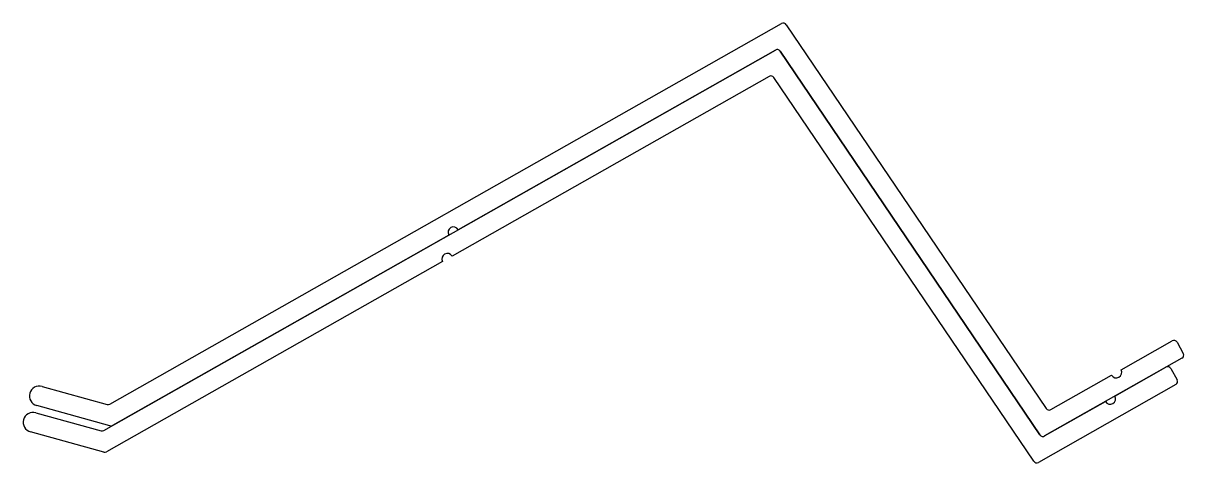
# Model space of a CAD drawing. Header units: inches. Extents: x -45.4 to 36.1, y 1.1 to 32.
import ezdxf

# ---------------------------------------------------------------- set-up
doc = ezdxf.new("R2010")
doc.units = ezdxf.units.IN
doc.header["$MEASUREMENT"] = 0
doc.layers.add('JAMB', color=7, linetype='Continuous')

msp = doc.modelspace()

# ---------------------------------------------------------------- linework, layer by layer
at = {"layer": 'JAMB', "color": 7}
for p, q in [((-39.34, 5.185), (7.867, 31.951)), ((8.197, 31.874), (26.461, 4.875)), ((-39.775, 3.329), (7.432, 30.095)), ((7.432, 30.095), (-14.864, 17.453)), ((26.026, 3.019), (7.763, 30.018)), ((7.763, 30.018), (26.026, 3.019)), ((6.997, 28.239), (-15.299, 15.598)), ((25.591, 1.163), (7.328, 28.162)), ((-15.527, 17.078), (-39.154, 3.681)), ((-15.961, 15.222), (-39.589, 1.825)), ((31.725, 7.595), (35.319, 9.632)), ((35.66, 9.538), (36.104, 8.755)), ((36.009, 8.414), (26.356, 2.941)), ((31.29, 5.739), (34.884, 7.776)), ((35.225, 7.682), (35.669, 6.899)), ((35.575, 6.559), (25.922, 1.085)), ((26.791, 4.797), (31.062, 7.219)), ((-44.118, 6.429), (-39.53, 5.162)), ((-39.344, 3.658), (-44.491, 5.08)), ((26.356, 2.941), (30.627, 5.363)), ((-44.553, 4.574), (-39.965, 3.306)), ((-39.779, 1.802), (-44.926, 3.224))]:
    msp.add_line(p, q, dxfattribs=at)
for centre, radius, start, end in [((7.99, 31.733), 0.25, 34.07659, 119.55266), ((7.556, 29.878), 0.25, 34.07659, 119.55266), ((7.556, 29.878), 0.25, 34.07659, 119.55266), ((7.121, 28.022), 0.25, 34.07659, 119.55266), ((-15.195, 17.266), 0.381, 29.55266, 209.55266), ((-15.63, 15.41), 0.381, 29.55266, 209.55266), ((35.442, 9.415), 0.25, 29.55266, 119.55266), ((35.886, 8.632), 0.25, 299.55266, 29.55266), ((31.394, 7.407), 0.381, 209.55266, 29.55266), ((35.007, 7.559), 0.25, 29.55266, 119.55266), ((35.451, 6.776), 0.25, 299.55266, 29.55266), ((-44.305, 5.755), 0.7, 119.55266, 209.55266), ((-44.305, 5.755), 0.7, 74.55266, 119.55266), ((30.959, 5.551), 0.381, 209.55266, 29.55266), ((-44.305, 5.755), 0.7, 209.55266, 254.55266), ((-39.464, 5.402), 0.25, 254.55266, 299.55266), ((-44.74, 3.899), 0.7, 119.55266, 209.55266), ((-44.74, 3.899), 0.7, 74.55266, 119.55266), ((26.668, 5.015), 0.25, 214.07659, 299.55266), ((-44.74, 3.899), 0.7, 209.55266, 254.55266), ((-39.898, 3.547), 0.25, 254.55266, 299.55266), ((-39.278, 3.899), 0.25, 254.55266, 299.55266), ((26.233, 3.159), 0.25, 214.07659, 299.55266), ((26.233, 3.159), 0.25, 214.07659, 299.55266), ((-39.712, 2.043), 0.25, 254.55266, 299.55266), ((25.798, 1.303), 0.25, 214.07659, 299.55266)]:
    msp.add_arc(centre, radius, start, end, dxfattribs=at)

doc.saveas('drawing.dxf')
